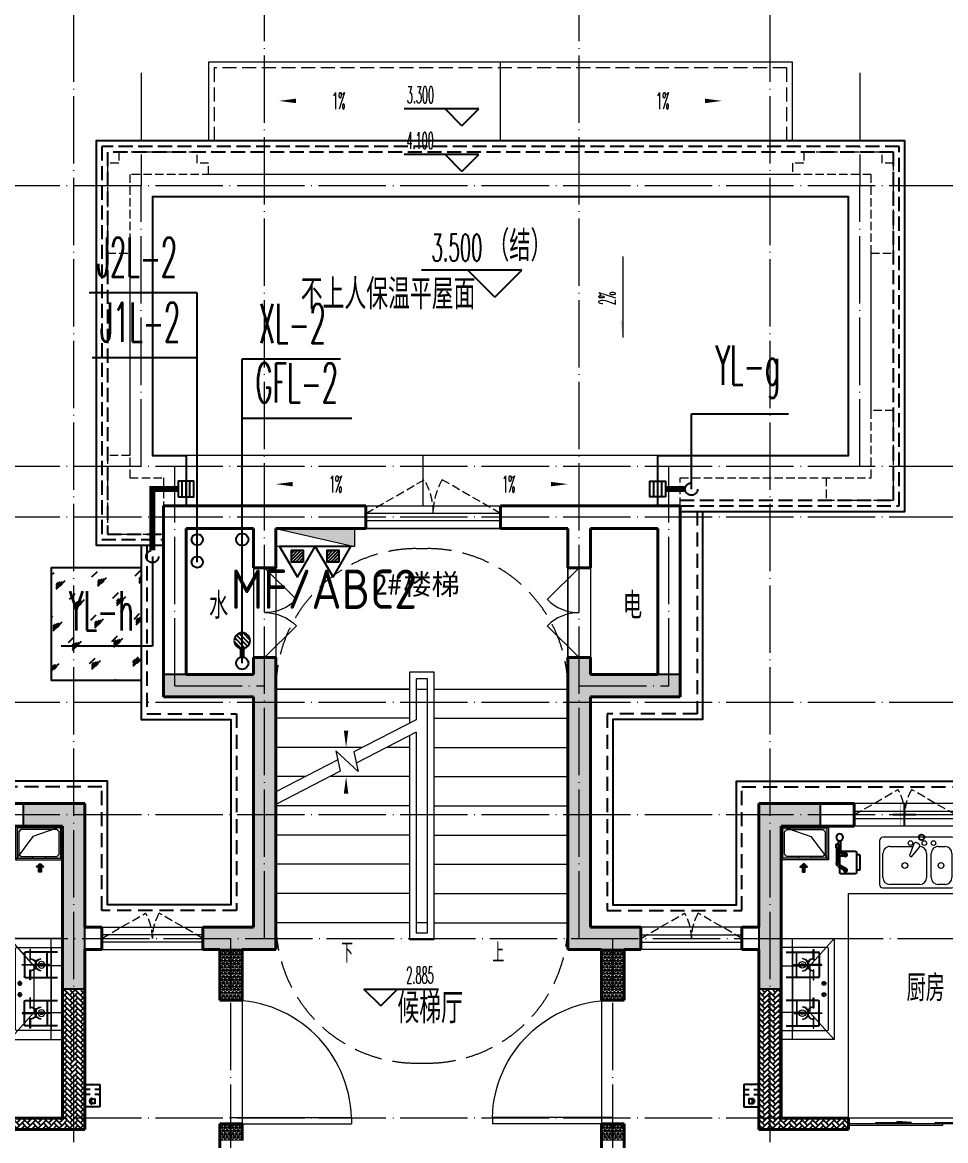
# Model space of a CAD drawing. Extents: x 27938 to 1042331, y -235042 to 1535213.
# Drawn here: x 715459 to 723680, y 602449 to 612403 of the extents above; entities that cross this region are included whole.
import ezdxf
from ezdxf.enums import TextEntityAlignment as Align

# ---------------------------------------------------------------- set-up
doc = ezdxf.new("R2010")
doc.units = 0
doc.header["$LTSCALE"] = 1000
doc.header["$MEASUREMENT"] = 0
for name, pattern in [('#P_--_20B1_001_t3$0$DASH', [0.35, 0.25, -0.1]), ('__DASH', [0.35, 0.25, -0.1]), ('DASH', [0.35, 0.25, -0.1]), ('DOTE', [2.42, 2, -0.2, 0.02, -0.2]), ('HIDDEN', [0.375, 0.25, -0.125])]:
    doc.linetypes.add(name, pattern=pattern)
for name, color, linetype in [('AH-FURNITURE', 1, 'Continuous'), ('COLUMN', 9, 'Continuous'), ('DIM_ELEV', 3, 'Continuous'), ('DIM_SYMB', 3, 'Continuous'), ('DIM_不分区消火栓', 3, 'Continuous'), ('DIM_管井排水', 3, 'Continuous'), ('DIM_给水', 3, 'Continuous'), ('DIM_雨水', 3, 'Continuous'), ('EQUIP-安防', 3, 'Continuous'), ('EQUIP_地漏', 7, 'Continuous'), ('EQUIP_污水', 7, 'Continuous'), ('EQUIP_灭火器', 7, 'Continuous'), ('PIPE-管井排水', 210, 'GF'), ('PIPE-雨水', 4, 'Y'), ('PUB_TEXT', 4, 'Continuous'), ('ROOF', 183, 'Continuous'), ('TEXT_灭火器', 7, 'Continuous'), ('VPIPE-不分区消火栓', 1, 'X'), ('VPIPE-管井排水', 210, 'GF'), ('VPIPE-给水', 3, 'TG_J'), ('VPIPE-给水中', 72, 'J2'), ('VPIPE-雨水', 4, 'DASH'), ('保温', 6, 'Continuous'), ('建筑-排气道', 9, 'Continuous'), ('机电标识类', 1, 'Continuous'), ('看线', 251, 'Continuous')]:
    doc.layers.add(name, color=color, linetype=linetype)
for name, color, linetype, lineweight in [('DOTE', 19, 'DOTE', 9), ('EQUIP_消火栓', 242, 'Continuous', 18), ('LVTRY', 1, 'Continuous', 13), ('PUB_HATCH', 8, 'Continuous', 9), ('STAIR', 2, 'Continuous', 18), ('WALL', 9, 'Continuous', 40), ('WINDOW', 8, 'Continuous', 15), ('平面-排水沟', 86, 'Continuous', 15), ('平面-看线', 45, 'Continuous', 15), ('平面-空调室内机', 176, 'Continuous', 9), ('平面-空调预留孔', 173, 'Continuous', 15), ('空调', 76, 'Continuous', 13), ('立面-洞口示意', 152, 'Continuous', 13)]:
    doc.layers.add(name, color=color, linetype=linetype, lineweight=lineweight)
doc.styles.add('_TCH_DIM', font='SIMPLEX.shx', dxfattribs={"width": 0.6, "oblique": 10, "bigfont": 'hztxt.shx'})
doc.styles.add('_TEL_DIM', font='SIMPLEX', dxfattribs={"width": 0.8, "height": 3.5, "bigfont": 'HZTXT'})
doc.styles.add('_TWT_SERIAL', font='simplex.shx', dxfattribs={"width": 0.6, "oblique": 10, "height": 3, "bigfont": 'aadri.shx'})
doc.styles.add('DIM_FONT', font='SIMPLEX.shx', dxfattribs={"width": 0.56})
doc.styles.get("Standard").update_dxf_attribs({"font": 'gbenor.shx', "bigfont": 'gbcbig.shx'})
doc.styles.add('TG_LINETYPE', font='SIMPLEX', dxfattribs={"width": 0.8, "height": 3, "bigfont": 'HZTXT'})
doc.styles.add('黑体', font='simhei.ttf')
doc.linetypes.add('GF', pattern='A,3,-0.2,["GF",Standard,S=0.25,R=0,X=-0.1,Y=-0.115],-0.35', length=3.55)
doc.linetypes.add('J2', pattern='A,3,-0.2,["J2",Standard,S=0.25,R=0,X=-0.1,Y=-0.115],-0.35', length=3.55)
doc.linetypes.add('TG_J', pattern='A,2,-0.22,["J",TG_LINETYPE,S=0.1,R=0,X=-0.18,Y=-0.15],0', length=2.22)
doc.linetypes.add('X', pattern='A,3,-0.2,["X",Standard,S=0.25,R=0,X=-0.1,Y=-0.115],-0.25', length=3.45)
doc.linetypes.add('Y', pattern='A,3,-0.2,["Y",Standard,S=0.25,R=0,X=-0.1,Y=-0.115],-0.2', length=3.4)
pattern_1 = [(45, (0, 0), (0, 47.4157523), [100.584, -33.528]), (135, (23.708, 23.708), (3e-15, 47.4157523), [100.584, -33.528])]
pattern_2 = [(90, (0, 0), (-16.49778, 1e-15), [9.525, -19.05]), (210, (0, 0), (8.24889, -14.2874966), [9.525, -19.05]), (150, (6e-16, 9.525), (-8.24889, -14.2874966), [9.525, -19.05])]

# ---------------------------------------------------------------- blocks, each defined once
blk = doc.blocks.new('HFHFHFHFTF')
at = {"layer": 'PUB_HATCH'}
for points in [[(571616.6, 372523.7), (571616.6, 375123.7), (571416.6, 375123.7), (571416.6, 374973.7), (570617, 374973.7), (570617, 374773.7), (571416.6, 374773.7), (571416.6, 372723.7), (570966.6, 372723.7), (570966.6, 372523.7)], [(574216.6, 372523.7), (574866.6, 372523.7), (574866.6, 372723.7), (574416.6, 372723.7), (574416.6, 374773.7), (575216.1, 374773.7), (575216.1, 374973.7), (574416.6, 374973.7), (574416.6, 375123.7), (574216.6, 375123.7)], [(569366.6, 373623.7), (569716.6, 373623.7), (569716.6, 372173.7), (569916.6, 372173.7), (569916.6, 373823.7), (569366.6, 373823.7)], [(576466.6, 373623.7), (576466.6, 373823.7), (575916.6, 373823.7), (575916.6, 372173.7), (576116.6, 372173.7), (576116.6, 373623.7)]]:
    blk.add_hatch(color=256, dxfattribs=at).paths.add_polyline_path(points)
at = {"layer": 'COLUMN', "color": 8}
for p, q in [((571616.6, 375123.7), (571416.6, 375123.7)), ((571416.6, 375123.7), (571416.6, 374973.7)), ((571616.6, 372523.7), (571616.6, 375123.7)), ((574416.6, 375123.7), (574216.6, 375123.7)), ((574216.6, 375123.7), (574216.6, 372523.7)), ((574416.6, 374973.7), (574416.6, 375123.7)), ((571416.6, 374973.7), (570617, 374973.7)), ((570617, 374973.7), (570617, 374773.7)), ((575216.1, 374973.7), (574416.6, 374973.7)), ((575216.1, 374773.7), (575216.1, 374973.7)), ((570617, 374773.7), (571416.6, 374773.7)), ((571416.6, 374773.7), (571416.6, 372723.7)), ((574416.6, 372723.7), (574416.6, 374773.7)), ((574416.6, 374773.7), (575216.1, 374773.7)), ((569916.6, 373823.7), (569366.6, 373823.7)), ((569366.6, 373823.7), (569366.6, 373623.7)), ((569916.6, 372173.7), (569916.6, 373823.7)), ((576466.6, 373823.7), (575916.6, 373823.7)), ((575916.6, 373823.7), (575916.6, 372173.7)), ((576466.6, 373623.7), (576466.6, 373823.7)), ((569366.6, 373623.7), (569716.6, 373623.7)), ((569716.6, 373623.7), (569716.6, 372173.7)), ((576116.6, 372173.7), (576116.6, 373623.7)), ((576116.6, 373623.7), (576466.6, 373623.7)), ((571416.6, 372723.7), (570966.6, 372723.7)), ((570966.6, 372723.7), (570966.6, 372523.7)), ((574866.6, 372723.7), (574416.6, 372723.7)), ((574866.6, 372523.7), (574866.6, 372723.7)), ((570966.6, 372523.7), (571616.6, 372523.7)), ((574216.6, 372523.7), (574866.6, 372523.7)), ((569716.6, 372173.7), (569916.6, 372173.7)), ((575916.6, 372173.7), (576116.6, 372173.7))]:
    blk.add_line(p, q, dxfattribs=at)
blk = doc.blocks.new('dongkong')
at = {"color": 0}
blk.add_wipeout([(-603756, 210771), (-603756, 210570.8), (-603836, 210570.8), (-603836, 210771)], dxfattribs=at)
at = {"layer": '机电标识类', "color": 0, "linetype": 'DASH', "ltscale": 400}
for p, q in [((-603796, 210771), (-603796, 210570.8)), ((-603896, 210670.7), (-603696, 210670.7))]:
    blk.add_line(p, q, dxfattribs=at)
at = {"layer": '空调', "color": 0, "linetype": 'DASH', "const_width": 2}
blk.add_lwpolyline([(-603756, 210771), (-603756, 210570.8), (-603836, 210570.8), (-603836, 210771)], close=True, dxfattribs=at)
blk = doc.blocks.new('VDVDVDCZSCCS')
at = {"layer": '保温', "linetype": 'Continuous', "ltscale": 10}
h = blk.add_hatch(dxfattribs=at)
h.set_pattern_fill('HEX', color=251, scale=10, angle=90, style=0)
h.set_pattern_definition(pattern_2)
h.paths.add_polyline_path([(546716.7, 372073.7), (546916.7, 372073.7), (546916.6, 372523.7), (546716.6, 372523.7)])
h = blk.add_hatch(dxfattribs=at)
h.set_pattern_fill('HEX', color=251, scale=10, angle=90, style=0)
h.set_pattern_definition(pattern_2)
h.paths.add_polyline_path([(550316.4, 372073.8), (550116.4, 372073.8), (550116.5, 372523.8), (550316.5, 372523.8)])
at = {"layer": '保温', "linetype": 'ByBlock', "ltscale": 10}
h = blk.add_hatch(dxfattribs=at)
h.set_pattern_fill('AR-HBONE', color=251, scale=55)
h.set_pattern_definition(pattern_1)
h.paths.add_polyline_path([(545316.6, 372173.7), (545316.7, 370923.7), (545516.7, 370923.7), (545516.6, 372173.7)])
h = blk.add_hatch(dxfattribs=at)
h.set_pattern_fill('AR-HBONE', color=251, scale=55)
h.set_pattern_definition(pattern_1)
h.paths.add_polyline_path([(551716.6, 372173.7), (551716.5, 370923.7), (551516.5, 370923.7), (551516.6, 372173.7)])
h = blk.add_hatch(dxfattribs=at)
h.set_pattern_fill('AR-HBONE', color=251, scale=55)
h.set_pattern_definition(pattern_1)
h.paths.add_polyline_path([(545316.7, 370923.7), (545316.7, 371023.7), (544716.7, 371023.7), (544716.7, 370923.7)])
h = blk.add_hatch(dxfattribs=at)
h.set_pattern_fill('AR-HBONE', color=251, scale=55)
h.set_pattern_definition(pattern_1)
h.paths.add_polyline_path([(551716.5, 370923.7), (551716.5, 371023.7), (552316.5, 371023.7), (552316.5, 370923.7)])
at = {"layer": '保温', "linetype": 'Continuous', "ltscale": 10}
h = blk.add_hatch(dxfattribs=at)
h.set_pattern_fill('HEX', color=251, scale=10, angle=90, style=0)
h.set_pattern_definition(pattern_2)
h.paths.add_polyline_path([(546716.7, 370823.7), (546916.7, 370823.7), (546916.6, 370973.7), (546716.6, 370973.7)])
h = blk.add_hatch(dxfattribs=at)
h.set_pattern_fill('HEX', color=251, scale=10, angle=90, style=0)
h.set_pattern_definition(pattern_2)
h.paths.add_polyline_path([(550316.4, 370823.8), (550116.4, 370823.8), (550116.5, 370973.8), (550316.5, 370973.8)])
blk = doc.blocks.new('A$C60D053AF')
at = {"layer": 'AH-FURNITURE', "color": 0}
for p, q in [((232.5, -90), (128.3, -90)), ((192.5, -71), (327.6, -71)), ((192.5, -91), (327.6, -91)), ((341.7, -96.9), (370, -143.2)), ((355.9, -82.7), (384.2, -129)), ((232.5, -110), (128.3, -110)), ((245, -129.5), (245, -122.5)), ((265, -129.5), (265, -122.5)), ((255, -281), (255, -251)), ((255, -281), (393, -281)), ((393, -281), (393, -251))]:
    blk.add_line(p, q, dxfattribs=at)
for points in [[(170, -68, 1), (170, -94), (192.5, -94), (192.5, -68)], [(268, -122.5), (268, -107, 0.414214), (248, -87), (232.5, -87), (232.5, -113), (242, -113), (242, -122.5)], [(234, -251), (414, -251, 0.414214), (424, -241), (424, -111, 0.414214), (414, -101), (234, -101, 0.414214), (224, -111), (224, -241, 0.414214)], [(242, -152, 1), (268, -152), (268, -129.5), (242, -129.5)], [(383.8, -161.2, 1), (402.2, -142.8), (386.3, -126.9), (367.9, -145.3)]]:
    blk.add_lwpolyline(points, format="xyb", close=True, dxfattribs=at)
for centre, radius in [((100, -100), 30), ((255, -152), 15), ((255, -152), 10), ((393, -152), 15), ((393, -152), 10)]:
    blk.add_circle(centre, radius, dxfattribs=at)
for radius in [40, 20]:
    blk.add_arc((327.6, -111), radius, 45, 90, dxfattribs=at)
blk = doc.blocks.new('*U40')
h = blk.add_hatch(color=0)
h.set_gradient(color1=(0, 0, 255), rotation=180, tint=1)
h.paths.add_polyline_path([(0, 0), (-6.35, -6.35), (-6.35, -2.159), (-15, -2.159), (-15, 2.159), (-6.35, 2.159), (-6.35, 6.35)])
at = {"color": 0, "linetype": 'Continuous'}
blk.add_lwpolyline([(0, 0), (-6.35, -6.35), (-6.35, -2.159), (-15, -2.159), (-15, 2.159), (-6.35, 2.159), (-6.35, 6.35)], close=True, dxfattribs=at)
blk = doc.blocks.new('sgrsefv')
at = {"layer": 'PUB_HATCH'}
blk.add_hatch(color=0, dxfattribs=at).paths.add_polyline_path([(1112933.3, 840916.3), (1112933.3, 840646.3), (1113073.3, 840646.3), (1113073.3, 840661.3), (1112968.3, 840661.3), (1112948.3, 840681.3), (1112948.3, 840881.3), (1112968.3, 840901.3), (1113288.3, 840901.3), (1113308.3, 840881.3), (1113308.3, 840681.3), (1113288.3, 840661.3), (1113183.3, 840661.3), (1113183.3, 840646.3), (1113323.3, 840646.3), (1113323.3, 840916.3)])
at = {"layer": 'LVTRY', "color": 0}
for p, q in [((1113073.3, 840661.3), (1113073.3, 840646.3)), ((1113183.3, 840661.3), (1113183.3, 840646.3))]:
    blk.add_line(p, q, dxfattribs=at)
for points in [[(1112918.3, 840931.3), (1113338.3, 840931.3), (1113338.3, 840631.3), (1112918.3, 840631.3)], [(1112933.3, 840916.3), (1113323.3, 840916.3), (1113323.3, 840646.3), (1112933.3, 840646.3)], [(1113288.3, 840661.3), (1112968.3, 840661.3), (1112948.3, 840681.3), (1112948.3, 840881.3), (1112968.3, 840901.3), (1113288.3, 840901.3), (1113308.3, 840881.3), (1113308.3, 840681.3), (1113288.3, 840661.3)]]:
    blk.add_lwpolyline(points, close=True, dxfattribs=at)
at = {"layer": '立面-洞口示意', "color": 0}
blk.add_lwpolyline([(1112918.3, 840931.3), (1113181.8, 840837.4), (1113338.3, 840631.3)], dxfattribs=at)
at = {"layer": '建筑-排气道', "color": 8, "xscale": -5, "yscale": 5, "zscale": 5, "rotation": 270}
blk.add_blockref('*U40', (1113118.4, 840599), dxfattribs=at)
blk = doc.blocks.new('rtyg7uyhg')
at = {"layer": 'LVTRY', "color": 0}
for p, q in [((193590.3, 45458.1), (193590.3, 45069.5)), ((194234.6, 45488.8), (193621, 45488.8)), ((193682.3, 45407), (193887.8, 45407)), ((193896.4, 45429.9), (193857.6, 45326.3)), ((193875.3, 45316), (193945.6, 45401.5)), ((193925.8, 45440.4), (193940.1, 45432.2)), ((194111.9, 45407), (194173.3, 45407)), ((194265.3, 45069.5), (194265.3, 45458.1)), ((193621, 45130.8), (193621, 45345.6)), ((193857.6, 45326.3), (193875.3, 45316)), ((194009.6, 45345.6), (194009.6, 45130.8)), ((194050.5, 45130.8), (194050.5, 45345.6)), ((194234.6, 45345.6), (194234.6, 45130.8)), ((193621, 45038.8), (194234.6, 45038.8)), ((193948.3, 45069.5), (193682.3, 45069.5)), ((194173.3, 45069.5), (194111.9, 45069.5))]:
    blk.add_line(p, q, dxfattribs=at)
for centre, radius in [((193866.4, 45437.7), 20.5), ((193989.2, 45437.7), 20.5), ((194071, 45437.7), 20.5), ((193815.3, 45238.2), 25.6), ((194137.5, 45238.2), 25.6)]:
    blk.add_circle(centre, radius, dxfattribs=at)
for centre, radius, start, end in [((193621, 45458.1), 30.7, 89.99999, 179.99999), ((193682.3, 45345.6), 61.4, 89.99999, 179.99999), ((193915.6, 45422.7), 20.5, 59.99999, 159.46231), ((193929.8, 45414.5), 20.5, 320.53767, 59.99999), ((193948.3, 45345.6), 61.4, 359.99999, 89.99999), ((194111.9, 45345.6), 61.4, 89.99999, 179.99999), ((194173.3, 45345.6), 61.4, 359.99999, 89.99999), ((194234.6, 45458.1), 30.7, 359.99999, 89.99999), ((193682.3, 45130.8), 61.4, 179.99999, 269.99999), ((193948.3, 45130.8), 61.4, 269.99999, 359.99999), ((194111.9, 45130.8), 61.4, 179.99999, 269.99999), ((194173.3, 45130.8), 61.4, 269.99999, 359.99999), ((193621, 45069.5), 30.7, 179.99999, 269.99999), ((194234.6, 45069.5), 30.7, 269.99999, 359.99999)]:
    blk.add_arc(centre, radius, start, end, dxfattribs=at)
at = {"layer": 'LVTRY', "color": 0, "style": 'DIM_FONT', "width": 0.8, "flags": 9}
for tag in ['YSIZE', 'XSIZE']:
    blk.add_attdef(tag, (193927.8, 45487.8), '', height=0.5, rotation=89.99999, dxfattribs=at)
blk = doc.blocks.new('A-Kitchen-7')
at = {"layer": 'LVTRY', "color": 0}
for p, q in [((-519, 780), (-7, 834)), ((-515, 756), (-519, 780)), ((-4, 811), (-515, 756)), ((515, 756), (-515, 756)), ((-515, 756), (-515, 40)), ((-486, 761), (-485, 756)), ((-29, 767), (-112, 756)), ((-29, 767), (-35, 806)), ((-7, 834), (-4, 811)), ((515, 780), (0, 780)), ((0, 756), (0, 780)), ((515, 756), (515, 780)), ((515, 40), (515, 756)), ((-515, 40), (515, 40))]:
    blk.add_line(p, q, dxfattribs=at)
blk.add_lwpolyline([(-469, 40), (-469, 0), (469, 0), (469, 40)], close=True, dxfattribs=at)
blk = doc.blocks.new('FRSDFDGDGDRGDR')
at = {"layer": '平面-空调预留孔', "color": 0}
for p, q in [((699612.3, 775044), (699612.3, 775441.2)), ((699618.9, 775447.8), (699746.3, 775447.8)), ((699746.3, 775447.8), (699746.3, 775355.4)), ((699719.9, 775342.2), (699719.9, 775143)), ((699726.5, 775348.8), (699739.7, 775348.8)), ((699726.5, 775136.4), (699739.7, 775136.4)), ((699746.3, 775129.8), (699746.3, 775037.4)), ((699746.3, 775037.4), (699618.9, 775037.4))]:
    blk.add_line(p, q, dxfattribs=at)
blk.add_lwpolyline([(699766.1, 775166.7), (699792.5, 775153.5), (699792.5, 775057.2), (699766.1, 775044), (699766.1, 775017.6), (699618.9, 775017.6, -0.414214), (699592.5, 775044), (699592.5, 775441.2, -0.414214), (699618.9, 775467.6), (699766.1, 775467.6), (699766.1, 775441.2), (699792.5, 775428), (699792.5, 775331.6), (699766.1, 775318.4)], format="xyb", close=True, dxfattribs=at)
for centre, radius in [((699739.7, 775243.2), 15.8), ((699739.7, 775331.6), 10.6), ((699739.7, 775153.5), 10.6)]:
    blk.add_circle(centre, radius, dxfattribs=at)
for centre, start, end in [((699618.9, 775441.2), 90, 180), ((699739.7, 775355.4), 270, 360), ((699726.5, 775342.2), 90, 180), ((699726.5, 775143), 180, 270), ((699739.7, 775129.8), 0, 90), ((699618.9, 775044), 180, 270)]:
    blk.add_arc(centre, 6.6, start, end, dxfattribs=at)
blk = doc.blocks.new('vcxvcdfvdxv')
at = {"layer": 'LVTRY', "color": 0}
for p, q in [((582293.7, 370358.3), (582763.9, 370358.3)), ((582393.7, 369458.3), (582393.7, 370358.3)), ((582547.9, 370115.4), (582763.9, 370358.3)), ((582763.9, 370358.3), (582763.9, 369458.3)), ((582703.7, 370278.3), (582303.7, 370278.3)), ((582338.7, 370238.3), (582623.7, 370238.3)), ((582338.7, 370233.3), (582623.7, 370233.3)), ((582393.7, 370268.3), (582393.7, 369548.3)), ((582428.7, 370018.3), (582428.7, 370228.3)), ((582433.7, 370018.3), (582433.7, 370228.3)), ((582578.9, 370168.3), (582578.9, 370258.3)), ((582578.9, 370258.3), (582583.4, 370258.3)), ((582583.4, 370258.3), (582583.4, 370168.3)), ((582628.7, 370228.3), (582628.7, 370018.3)), ((582633.7, 370228.3), (582633.7, 370018.3)), ((582713.7, 369548.3), (582713.7, 370268.3)), ((582293.7, 370115.4), (582547.9, 370115.4)), ((582393.7, 369700.3), (582393.7, 370115.4)), ((582408.7, 370125.6), (582536.2, 370125.6)), ((582408.7, 370121.1), (582408.7, 370125.6)), ((582536.2, 370121.1), (582408.7, 370121.1)), ((582653.7, 370125.6), (582526.2, 370125.6)), ((582526.2, 370125.6), (582526.2, 370121.1)), ((582526.2, 370121.1), (582653.7, 370121.1)), ((582536.2, 370125.6), (582536.2, 370121.1)), ((582547.9, 370115.4), (582547.9, 369700.3)), ((582583.4, 370168.3), (582578.9, 370168.3)), ((582653.7, 370121.1), (582653.7, 370125.6)), ((582623.7, 370013.3), (582338.7, 370013.3)), ((582623.7, 370008.3), (582338.7, 370008.3)), ((582583.4, 370078.3), (582578.9, 370078.3)), ((582578.9, 370078.3), (582578.9, 369988.3)), ((582583.4, 369988.3), (582583.4, 370078.3)), ((582578.9, 369988.3), (582583.4, 369988.3)), ((582693.1, 369958.3), (582654.3, 369958.3)), ((582673.7, 369938.9), (582673.7, 369977.7)), ((582578.9, 369738.3), (582578.9, 369828.3)), ((582578.9, 369828.3), (582583.4, 369828.3)), ((582583.4, 369828.3), (582583.4, 369738.3)), ((582693.1, 369858.3), (582654.3, 369858.3)), ((582673.7, 369838.9), (582673.7, 369877.7)), ((582623.7, 369808.3), (582338.7, 369808.3)), ((582623.7, 369803.3), (582338.7, 369803.3)), ((582428.7, 369798.3), (582428.7, 369588.3)), ((582433.7, 369798.3), (582433.7, 369588.3)), ((582583.4, 369738.3), (582578.9, 369738.3)), ((582628.7, 369588.3), (582628.7, 369798.3)), ((582633.7, 369588.3), (582633.7, 369798.3)), ((582547.9, 369700.3), (582293.7, 369700.3)), ((582536.2, 369695.6), (582408.7, 369695.6)), ((582408.7, 369695.6), (582408.7, 369691.1)), ((582408.7, 369691.1), (582536.2, 369691.1)), ((582526.2, 369691.1), (582526.2, 369695.6)), ((582526.2, 369695.6), (582653.7, 369695.6)), ((582653.7, 369691.1), (582526.2, 369691.1)), ((582536.2, 369691.1), (582536.2, 369695.6)), ((582763.9, 369458.3), (582547.9, 369700.3)), ((582583.4, 369648.3), (582578.9, 369648.3)), ((582578.9, 369648.3), (582578.9, 369558.3)), ((582583.4, 369558.3), (582583.4, 369648.3)), ((582653.7, 369695.6), (582653.7, 369691.1)), ((582303.7, 369538.3), (582703.7, 369538.3)), ((582338.7, 369583.3), (582623.7, 369583.3)), ((582338.7, 369578.3), (582623.7, 369578.3)), ((582578.9, 369558.3), (582583.4, 369558.3)), ((582763.9, 369458.3), (582293.7, 369458.3))]:
    blk.add_line(p, q, dxfattribs=at)
blk.add_lwpolyline([(582893.7, 368758.3), (582893.7, 370758.3), (583993.7, 370758.3), (583993.7, 369632.3)], dxfattribs=at)
for centre, radius in [((582481.2, 370123.3), 29.7), ((582481.2, 370123.3), 11.7), ((582673.7, 369958.3), 17), ((582673.7, 369858.3), 17), ((582481.2, 369693.3), 29.7), ((582481.2, 369693.3), 11.7)]:
    blk.add_circle(centre, radius, dxfattribs=at)
for centre, radius, start, end in [((582403.7, 370268.3), 10, 90, 180), ((582438.7, 370228.3), 10, 90, 180), ((582438.7, 370228.3), 5, 90, 180), ((582623.7, 370228.3), 10, 0, 90), ((582623.7, 370228.3), 5, 0, 90), ((582703.7, 370268.3), 10, 0, 90), ((582481.2, 370123.3), 56.7, 2.27424, 87.72576), ((582481.2, 370123.3), 52.2, 2.47041, 87.52959), ((582481.2, 370123.3), 56.7, 272.27424, 357.72576), ((582481.2, 370123.3), 52.2, 272.47041, 357.52959), ((582581.2, 370123.3), 56.7, 92.27424, 177.72576), ((582581.2, 370123.3), 56.7, 182.27424, 267.72576), ((582581.2, 370123.3), 52.2, 92.47041, 177.52959), ((582581.2, 370123.3), 52.2, 182.47041, 267.52959), ((582438.7, 370018.3), 10, 180, 270), ((582438.7, 370018.3), 5, 180, 270), ((582623.7, 370018.3), 5, 270, 0), ((582623.7, 370018.3), 10, 270, 0), ((582438.7, 369798.3), 10, 90, 180), ((582438.7, 369798.3), 5, 90, 180), ((582481.2, 369693.3), 56.7, 2.27424, 87.72576), ((582481.2, 369693.3), 52.2, 2.47041, 87.52959), ((582581.2, 369693.3), 56.7, 92.27424, 177.72576), ((582581.2, 369693.3), 52.2, 92.47041, 177.52959), ((582623.7, 369798.3), 10, 0, 90), ((582623.7, 369798.3), 5, 0, 90), ((582481.2, 369693.3), 56.7, 272.27424, 357.72576), ((582481.2, 369693.3), 52.2, 272.47041, 357.52959), ((582581.2, 369693.3), 56.7, 182.27424, 267.72576), ((582581.2, 369693.3), 52.2, 182.47041, 267.52959), ((582403.7, 369548.3), 10, 180, 270), ((582438.7, 369588.3), 10, 180, 270), ((582438.7, 369588.3), 5, 180, 270), ((582623.7, 369588.3), 5, 270, 0), ((582623.7, 369588.3), 10, 270, 0), ((582703.7, 369548.3), 10, 270, 0)]:
    blk.add_arc(centre, radius, start, end, dxfattribs=at)
at = {"color": 8}
for name, p in [('sgrsefv', (-530624.6, -469573)), ('rtyg7uyhg', (389578.4, 325769.5))]:
    blk.add_blockref(name, p, dxfattribs=at)
at = {"color": 8, "rotation": 90}
blk.add_blockref('FRSDFDGDGDRGDR', (1359511.2, -328434.2), dxfattribs=at)
at = {"color": 8, "xscale": -1, "rotation": 90}
blk.add_blockref('A$C60D053AF', (582713.7, 371358.3), dxfattribs=at)
at = {"layer": 'LVTRY', "color": 8, "extrusion": (0, 0, -1), "xscale": -0.7999999999883585, "yscale": 0.7999999999883585, "zscale": -0.7999999999883585, "rotation": 270}
blk.add_blockref('A-Kitchen-7', (-584593.7, 369220.3), dxfattribs=at)
blk = doc.blocks.new('HFTHFFGHFH')
at = {"layer": 'DOTE', "linetype": 'DOTE', "ltscale": 0.3}
for p, q in [((569816.6, 594448.8), (569816.6, 612948.8)), ((571516.6, 604248.8), (571516.6, 612948.8)), ((574316.6, 604248.8), (574316.6, 612948.8)), ((576016.6, 594448.8), (576016.6, 612948.8)), ((587116.6, 610948.8), (534316.6, 610948.8)), ((570416.6, 608448.8), (570416.6, 610948.8)), ((576816.6, 608448.8), (576816.6, 610948.8)), ((587116.6, 608448.8), (534316.6, 608448.8)), ((570716.6, 606498.8), (570716.6, 608448.8)), ((575116.6, 606498.8), (575116.6, 608448.8)), ((587116.6, 607998.8), (534316.6, 607998.8)), ((570716.6, 606498.8), (571516.6, 606498.8)), ((574316.6, 606498.8), (575116.6, 606498.8)), ((587116.6, 606348.8), (534316.6, 606348.8)), ((587116.6, 605348.8), (534316.6, 605348.8)), ((534316.6, 604248.8), (587116.6, 604248.8)), ((571216.6, 602348.8), (571216.6, 604248.8)), ((574616.6, 602348.8), (574616.6, 604248.8)), ((587116.6, 602648.8), (534316.6, 602648.8))]:
    blk.add_line(p, q, dxfattribs=at)
blk = doc.blocks.new('$equip$00002628')
at = {"color": 0, "linetype": 'Continuous'}
for p, q in [((-0.625, 0.415), (0.625, 0.415)), ((-0.625, -0.415), (-0.625, 0.415)), ((-0.472, 0.01), (-0.409, 0.01)), ((-0.446, -0.138), (-0.395, 0.058)), ((-0.395, 0.058), (-0.395, 0.058)), ((-0.395, 0.058), (-0.206, 0.058)), ((-0.206, 0.058), (-0.155, -0.138)), ((-0.191, 0.01), (-0.129, 0.01)), ((0.071, 0.129), (0.071, 0.415)), ((0.35, 0.129), (0.35, 0.415)), ((0.625, 0.415), (0.625, -0.415)), ((0.625, -0.415), (-0.625, -0.415)), ((-0.155, -0.138), (-0.446, -0.138)), ((0.071, -0.415), (0.071, -0.129)), ((0.35, -0.415), (0.35, -0.129))]:
    blk.add_line(p, q, dxfattribs=at)
at = {"color": 0, "const_width": 0.05}
blk.add_lwpolyline([(-0.625, 0.415), (0.625, 0.415), (0.625, -0.415), (-0.625, -0.415), (-0.625, 0.415), (0.625, 0.415)], dxfattribs=at)
at = {"color": 0, "linetype": 'Continuous'}
blk.add_arc((-0.3, -0.011), 0.173, 6.98974, 173.01026, dxfattribs=at)
at = {"color": 0}
for p in [(-0.625, 0), (0, 0.415), (0, -0.415), (0.625, 0)]:
    blk.add_point(p, dxfattribs=at)
at = {"color": 0, "style": '_TEL_DIM', "flags": 1}
blk.add_attdef('A', text='', height=0.000025, dxfattribs=at).set_placement((0, 0), align=Align.MIDDLE_CENTER)
blk = doc.blocks.new('HGFHGGGDFGRD')
at = {"layer": 'EQUIP-安防', "color": 8, "yscale": 160, "zscale": 160}
for p, xscale, rotation in [((716083, 371223.7), 160, 90), ((721950.2, 371223.7), -160, 270)]:
    blk.add_blockref('$equip$00002628', p, dxfattribs=dict(at, xscale=xscale, rotation=rotation))
blk = doc.blocks.new('$TwtSys$00000137')
at = {"color": 7}
for p, q in [((-46.875, -93.75), (-46.875, 93.75)), ((0, -93.75), (0, 93.75)), ((46.875, -93.75), (46.875, 93.75))]:
    blk.add_line(p, q, dxfattribs=at)
blk.add_lwpolyline([(-93.75, -93.75), (93.75, -93.75), (93.75, 93.75), (-93.75, 93.75)], close=True, dxfattribs=at)
blk = doc.blocks.new('$DorLib2D$00000001')
for p, q in [((0.45, 0.975), (0.5, 0.975)), ((0.45, 0), (0.45, 0.975)), ((0.5, 0), (0.5, 0.975)), ((0.5, 0), (0.45, 0))]:
    blk.add_line(p, q)
at = {"lineweight": 13}
blk.add_arc((0.475, 0), 0.975, 91.46928, 180, dxfattribs=at)
blk = doc.blocks.new('$WINLIB2D$00000001')
at = {"color": 0}
for points in [[(-0.5, 0.5), (-0.5, -0.5)], [(-0.5, 0.5), (0.5, 0.5)], [(0.5, -0.5), (0.5, 0.5)], [(0.5, 0.1667), (-0.5, 0.1667)], [(0.5, -0.1667), (-0.5, -0.1667)], [(-0.5, -0.5), (0.5, -0.5)]]:
    blk.add_lwpolyline(points, dxfattribs=at)
blk = doc.blocks.new('$DorLib2D$00000116')
at = {"color": 0}
for p, q in [((-0.5, 0), (-0.146, 0.354)), ((0.5, 0), (0.146, 0.354))]:
    blk.add_line(p, q, dxfattribs=at)
for centre, start, end in [((-0.5, 0), 0, 45), ((0.5, 0), 135, 180)]:
    blk.add_arc(centre, 0.5, start, end, dxfattribs=at)
blk = doc.blocks.new('$DorLib2D$00000131')
at = {"color": 0, "linetype": 'Continuous'}
for p, q in [((0.15, 0.125), (0.2319, 0.1973)), ((0.2319, 0.1973), (0.2319, 0.125)), ((-0.5, 0.125), (-0.5, 0)), ((0.0192, 0.125), (-0.5, 0.125)), ((0.0192, 0), (0.0192, 0.125)), ((0.35, 0.125), (0.15, 0.125)), ((-0.5, 0), (0.0192, 0)), ((-0.024, 0), (0.5, 0)), ((-0.024, -0.125), (-0.024, 0)), ((0.5, 0), (0.5, -0.125)), ((-0.35, -0.125), (-0.15, -0.125)), ((-0.2319, -0.1973), (-0.2319, -0.125)), ((-0.15, -0.125), (-0.2319, -0.1973)), ((0.5, -0.125), (-0.024, -0.125))]:
    blk.add_line(p, q, dxfattribs=at)
blk = doc.blocks.new('$TwtSys$00000147')
blk.add_circle((0, 0, 0), 25)
blk = doc.blocks.new('$TwtSys$00000141')
for p, q in [((-141, 12), (-15, 138)), ((-141, 12), (-15, 138)), ((-131, -53), (53, 131)), ((-131, -53), (53, 131)), ((-100, -100), (100, 100)), ((-100, -100), (100, 100)), ((-49, -131), (131, 49)), ((-49, -131), (131, 49)), ((17, -138), (138, -17)), ((17, -138), (138, -17))]:
    blk.add_line(p, q)
blk.add_circle((0, 0), 141)
blk.add_circle((0, 0), 141)
blk = doc.blocks.new('$TwtSys$00000434')
at = {"color": 7}
for p, q in [((-0.5, 0.5), (-0.5, -0.5)), ((-0.5, -0.5), (0.5, 0.5)), ((0.5, 0.5), (-0.5, 0.5)), ((0.5, -0.5), (0.5, 0.5)), ((-0.5, -0.5), (0.5, -0.5))]:
    blk.add_line(p, q, dxfattribs=at)
blk.add_solid([(0.5, -0.5), (0.5, 0.5), (-0.5, -0.5)], dxfattribs=at)
blk = doc.blocks.new('$TwtSys$00000546')
h = blk.add_hatch()
h.set_pattern_fill('ANSI31', color=1, scale=200, style=0)
h.set_pattern_definition([(45, (-38543.802, -6670.83), (-17.67767, 17.67767), [])])
h.paths.add_polyline_path([(-65, 174), (65, 174), (65, 44), (-65, 44)])
at = {"color": 1}
for points in [[(0, 344), (-198, 0), (198, 0)], [(-65, 174), (65, 174), (65, 44), (-65, 44)]]:
    blk.add_lwpolyline(points, close=True, dxfattribs=at)

msp = doc.modelspace()

# ---------------------------------------------------------------- hatches: boundary and pattern name
at = {"layer": 'PIPE-雨水'}
for points in [[(716616.6, 608248.8), (716616.6, 608276.3), (716589.1, 608276.3)], [(716616.6, 608248.8), (716589.1, 608248.8), (716589.1, 608276.3)]]:
    msp.add_hatch(color=256, dxfattribs=at).paths.add_polyline_path(points)
at = {"layer": '保温', "linetype": 'Continuous', "ltscale": 10}
h = msp.add_hatch(dxfattribs=at)
h.set_pattern_fill('玻璃1', color=8, scale=35, style=0)
h.set_pattern_definition([(45, (408800, 14), (-171.45925, 171.45925), [78.4, -201.6]), (45, (408833.6, 28), (-171.45925, 171.45925), [33.6, -246.4]), (45, (408800, 28), (-171.45925, 171.45925), [56, -224]), (45, (408816.8, 14), (188.0904, -188.0904), [70, -210]), (45, (408800, 0.0005), (-171.45925, 171.45925), [112, -168]), (45, (408800, 42), (-171.45925, 171.45925), [28, -252])])
h.paths.add_polyline_path([(715716.6, 607548.8), (716516.6, 607548.8), (716516.6, 606548.8), (715716.6, 606548.8)])
at = {"layer": '平面-排水沟'}
msp.add_hatch(color=8, dxfattribs=at).paths.add_polyline_path([(720805.2, 609597.7), (720805.2, 609747.7), (720785.2, 609747.7)])

# ---------------------------------------------------------------- linework, layer by layer
at = {"layer": 'DIM_ELEV', "color": 8}
for p, q in [((719522.4, 611633.4), (718857.5, 611633.4)), ((719372.4, 611483.4), (719222.4, 611633.4)), ((719372.4, 611483.4), (719522.4, 611633.4)), ((719522.4, 611226.3), (718857.5, 611226.3)), ((719372.4, 611076.3), (719222.4, 611226.3)), ((719372.4, 611076.3), (719522.4, 611226.3)), ((719906.6, 610198.4), (719014.3, 610198.4)), ((719666.6, 609958.4), (719426.6, 610198.4)), ((719666.6, 609958.4), (719906.6, 610198.4)), ((718650.7, 603647.6), (718500.7, 603797.6)), ((718500.7, 603797.6), (719165.6, 603797.6)), ((718650.7, 603647.6), (718800.7, 603797.6))]:
    msp.add_line(p, q, dxfattribs=at)
at = {"layer": 'DIM_SYMB', "color": 8}
for points in [[(719691.6, 604258.8, 0, 0, 0), (719691.6, 607183.8, 0, 0, 0), (718341.6, 607183.8, 0, 0, 0), (718341.6, 605948.8, 0, 40, 0), (718341.6, 606098.8, 0, 0, 0)], [(718341.6, 604258.8, 0, 0, 0), (718341.6, 605688.8, 0, 40, 0), (718341.6, 605538.8, 0, 0, 0)]]:
    msp.add_lwpolyline(points, format="xyseb", dxfattribs=at)
at = {"layer": 'DIM_不分区消火栓'}
for p, q in [((717416.6, 607798.8), (717416.6, 609406.9)), ((717416.6, 609406.9), (718291, 609406.9))]:
    msp.add_line(p, q, dxfattribs=at)
at = {"layer": 'DIM_管井排水'}
for p, q in [((717416.5, 606698.8), (717416.6, 608880.9)), ((717416.6, 608880.9), (718392.6, 608880.9))]:
    msp.add_line(p, q, dxfattribs=at)
at = {"layer": 'DIM_给水'}
for p, q in [((717016.6, 609996.9), (716053.9, 609996.9)), ((717016.6, 607798.8), (717016.6, 609996.9)), ((717016.6, 609418.4), (716082, 609418.4)), ((717016.6, 607598.8), (717016.6, 609418.4))]:
    msp.add_line(p, q, dxfattribs=at)
at = {"layer": 'DIM_雨水'}
for p, q in [((721416.6, 608248.8), (721416.6, 608919.4)), ((721416.6, 608919.4), (722280, 608919.4)), ((716616.6, 607648.8), (716616.6, 606850.3)), ((716616.6, 606850.3), (715803.4, 606850.3))]:
    msp.add_line(p, q, dxfattribs=at)
at = {"layer": 'DOTE', "color": 8, "linetype": 'DOTE', "ltscale": 0.3}
for p, q in [((716516.6, 611954.2), (716516.6, 610948.8)), ((722916.6, 611954.2), (722916.6, 610948.8))]:
    msp.add_line(p, q, dxfattribs=at)
at = {"layer": 'PIPE-管井排水', "const_width": 45}
msp.add_lwpolyline([(717416.5, 606828.3), (717416.5, 606753.8)], dxfattribs=at)
at = {"layer": 'PIPE-雨水', "const_width": 55}
for points in [[(716616.6, 608248.8), (716846.3, 608248.8)], [(716616.6, 608248.8), (716616.6, 607703.8)], [(721361.6, 608248.8), (721186.9, 608248.8)]]:
    msp.add_lwpolyline(points, dxfattribs=at)
at = {"layer": 'ROOF', "color": 8, "ltscale": 0.8}
for points in [[(721316.6, 608048.8), (723316.6, 608048.8), (723316.6, 611348.8), (716116.6, 611348.8), (716116.6, 607748.8), (716716.6, 607748.8)], [(721116.6, 608098.8), (721116.6, 608548.8), (722816.6, 608548.8), (722816.6, 610848.8), (716616.6, 610848.8), (716616.6, 608548.8), (716916.6, 608548.8), (716916.6, 608098.8)]]:
    msp.add_lwpolyline(points, dxfattribs=at)
at = {"layer": 'ROOF', "color": 8, "linetype": '__DASH', "ltscale": 0.5}
for points in [[(721316.6, 608098.8), (723266.6, 608098.8), (723266.6, 611298.8), (716166.6, 611298.8), (716166.6, 607798.8), (716716.6, 607798.8)], [(721316.6, 608148.8), (723216.6, 608148.8), (723216.6, 611248.8), (716216.6, 611248.8), (716216.6, 607848.8), (716716.6, 607848.8)]]:
    msp.add_lwpolyline(points, dxfattribs=at)
at = {"layer": 'STAIR', "color": 8}
for p, q in [((720316.6, 607898.8), (717716.6, 607898.8)), ((717716.6, 607898.8), (717716.6, 606468.8)), ((720316.6, 606468.8), (720316.6, 607898.8)), ((719126.6, 606618.8), (718906.6, 606618.8)), ((718906.6, 606618.8), (718906.6, 606165)), ((719066.6, 606558.8), (718966.6, 606558.8)), ((718966.6, 606558.8), (718966.6, 606195.8)), ((719066.6, 604298.8), (719066.6, 606558.8)), ((719126.6, 604238.8), (719126.6, 606618.8)), ((717716.6, 606468.8), (717716.6, 605554.3)), ((718906.6, 606468.8), (717716.6, 606468.8)), ((717716.6, 606468.8), (718906.6, 606468.8)), ((718966.6, 606468.8), (718966.6, 606195.8)), ((718966.6, 606468.8), (719066.6, 606468.8)), ((719066.6, 604388.8), (719066.6, 606468.8)), ((719126.6, 606468.8), (720316.6, 606468.8)), ((719126.6, 606468.8), (720316.6, 606468.8)), ((720316.6, 604388.8), (720316.6, 606468.8)), ((718906.6, 606208.8), (717716.6, 606208.8)), ((718966.6, 606195.8), (718410.6, 605910.4)), ((719126.6, 606208.8), (720316.6, 606208.8)), ((718966.6, 606083.4), (718432.4, 605809.2)), ((718906.6, 606052.6), (718906.6, 604238.8)), ((718966.6, 606083.4), (718966.6, 604388.8)), ((718966.6, 606083.4), (718966.6, 604298.8)), ((718485.4, 605948.8), (717716.6, 605948.8)), ((718906.6, 605948.8), (718704.4, 605948.8)), ((719126.6, 605948.8), (720316.6, 605948.8)), ((718268.5, 605837.5), (717716.6, 605554.3)), ((718448.2, 605736), (718251, 605918.9)), ((718251, 605918.9), (718290.3, 605736.3)), ((718410.6, 605910.4), (718448.2, 605736)), ((718290.3, 605736.3), (717716.6, 605441.9)), ((717978.8, 605688.8), (717716.6, 605688.8)), ((718906.6, 605688.8), (718197.8, 605688.8)), ((719126.6, 605688.8), (720316.6, 605688.8)), ((717716.6, 605441.9), (717716.6, 604388.8)), ((718906.6, 605428.8), (717716.6, 605428.8)), ((719126.6, 605428.8), (720316.6, 605428.8)), ((718906.6, 605168.8), (717716.6, 605168.8)), ((719126.6, 605168.8), (720316.6, 605168.8)), ((718906.6, 604908.8), (717716.6, 604908.8)), ((719126.6, 604908.8), (720316.6, 604908.8)), ((718906.6, 604648.8), (717716.6, 604648.8)), ((719126.6, 604648.8), (720316.6, 604648.8)), ((718906.6, 604388.8), (717716.6, 604388.8)), ((719066.6, 604388.8), (718966.6, 604388.8)), ((719126.6, 604388.8), (720316.6, 604388.8)), ((718906.6, 604238.8), (719126.6, 604238.8)), ((718966.6, 604298.8), (719066.6, 604298.8))]:
    msp.add_line(p, q, dxfattribs=at)
msp.add_lwpolyline([(722316.3, 611348.8), (722316.6, 612048.8), (717116.5, 612048.8), (717116.3, 611348.8)], dxfattribs=at)
at = {"layer": 'STAIR', "color": 8, "linetype": '#P_--_20B1_001_t3$0$DASH', "ltscale": 0.5}
msp.add_lwpolyline([(722266.3, 611348.8), (722266.6, 611998.8), (717166.5, 611998.8), (717166.3, 611348.8)], dxfattribs=at)
at = {"layer": 'STAIR', "color": 8, "linetype": 'DASH'}
for points in [[(717716.6, 606468.8, -0.414214), (718966.6, 607718.8), (719066.6, 607718.8, -0.414214), (720316.6, 606468.8)], [(717716.6, 604388.8, 0.414214), (718966.6, 603138.8), (719066.6, 603138.8, 0.414214), (720316.6, 604388.8)]]:
    msp.add_lwpolyline(points, format="xyb", dxfattribs=at)
at = {"layer": 'VPIPE-不分区消火栓'}
msp.add_circle((717416.6, 607798.8), 55, dxfattribs=at)
at = {"layer": 'VPIPE-管井排水'}
msp.add_circle((717416.5, 606698.8), 55, dxfattribs=at)
at = {"layer": 'VPIPE-给水'}
msp.add_circle((717016.6, 607598.8), 50, dxfattribs=at)
at = {"layer": 'VPIPE-给水中'}
msp.add_circle((717016.6, 607798.8), 50, dxfattribs=at)
at = {"layer": 'VPIPE-雨水'}
for centre in [(721416.6, 608248.8), (716616.6, 607648.8)]:
    msp.add_circle(centre, 55, dxfattribs=at)
at = {"layer": 'WALL', "color": 8}
for p, q in [((717616.6, 608098.8), (716716.6, 608098.8)), ((716716.6, 608098.8), (716716.6, 606398.8)), ((718516.6, 608098.8), (717616.6, 608098.8)), ((718516.6, 607898.8), (718516.6, 608098.8)), ((720416.6, 608098.8), (719716.6, 608098.8)), ((719716.6, 608098.8), (719716.6, 607898.8)), ((720416.6, 608098.8), (721316.6, 608098.8)), ((721316.6, 608098.8), (721316.6, 606398.8)), ((717516.6, 607898.8), (716916.6, 607898.8)), ((716916.6, 607898.8), (716916.6, 606598.8)), ((717516.6, 607898.8), (717516.6, 607548.8)), ((717716.6, 607898.8), (718516.6, 607898.8)), ((717716.6, 607548.8), (717716.6, 607898.8)), ((719716.6, 607898.8), (720316.6, 607898.8)), ((720316.6, 607898.8), (720316.6, 607548.8)), ((720516.6, 607548.8), (720516.6, 607898.8)), ((720516.6, 607898.8), (721116.6, 607898.8)), ((721116.6, 607898.8), (721116.6, 606598.8)), ((717516.6, 607548.8), (717716.6, 607548.8)), ((720316.6, 607548.8), (720516.6, 607548.8)), ((717716.6, 606748.8), (717516.6, 606748.8)), ((717516.6, 606748.8), (717516.6, 606598.8)), ((717716.6, 606498.8), (717716.6, 606748.8)), ((720516.6, 606748.8), (720316.6, 606748.8)), ((720316.6, 606748.8), (720316.6, 606498.8)), ((720516.6, 606598.8), (720516.6, 606748.8)), ((717516.6, 606598.8), (716916.6, 606598.8)), ((720516.6, 606598.8), (721116.6, 606598.8)), ((717716.6, 606498.8), (717716.6, 604348.8)), ((720316.6, 606498.8), (720316.6, 604348.8)), ((717516.6, 606398.8), (716716.6, 606398.8)), ((717516.6, 606398.8), (717516.6, 604348.8)), ((720516.6, 606398.8), (721316.6, 606398.8)), ((720516.6, 606398.8), (720516.6, 604348.8)), ((716016.6, 605448.8), (715166.6, 605448.8)), ((716016.6, 605448.8), (716016.6, 604348.8)), ((722016.6, 605448.8), (722016.6, 604348.8)), ((722866.6, 605448.8), (722016.6, 605448.8)), ((722866.6, 605248.8), (722866.6, 605448.8)), ((715166.6, 605248.8), (715816.6, 605248.8)), ((715816.6, 605248.8), (715816.6, 604248.8)), ((722216.6, 605248.8), (722216.6, 604248.8)), ((722216.6, 605248.8), (722866.6, 605248.8)), ((716166.6, 604348.8), (716016.6, 604348.8)), ((716166.6, 604148.8), (716166.6, 604348.8)), ((717316.6, 604348.8), (717066.6, 604348.8)), ((717066.6, 604348.8), (717066.6, 604148.8)), ((717516.6, 604348.8), (717316.6, 604348.8)), ((717716.6, 604348.8), (717716.6, 604348.8)), ((717716.6, 604148.8), (717716.6, 604348.8)), ((720316.6, 604348.8), (720316.6, 604348.8)), ((720316.6, 604348.8), (720316.6, 604148.8)), ((720516.6, 604348.8), (720716.6, 604348.8)), ((720966.6, 604348.8), (720716.6, 604348.8)), ((720966.6, 604148.8), (720966.6, 604348.8)), ((722016.6, 604348.8), (721866.6, 604348.8)), ((721866.6, 604348.8), (721866.6, 604148.8)), ((715816.6, 604248.8), (715816.6, 602648.8)), ((722216.6, 604248.8), (722216.6, 602648.8)), ((716016.6, 604148.8), (716016.6, 602548.8)), ((716016.6, 604148.8), (716166.6, 604148.8)), ((717066.6, 604148.8), (717216.6, 604148.8)), ((717216.6, 604148.8), (717216.6, 603698.8)), ((717416.6, 603698.8), (717416.6, 604148.8)), ((717616.6, 604148.8), (717416.6, 604148.8)), ((717716.6, 604148.8), (717616.6, 604148.8)), ((720316.6, 604148.8), (720416.6, 604148.8)), ((720416.6, 604148.8), (720616.6, 604148.8)), ((720616.6, 604148.8), (720616.6, 603698.8)), ((720816.6, 603698.8), (720816.6, 604148.8)), ((720816.6, 604148.8), (720966.6, 604148.8)), ((721866.6, 604148.8), (722016.6, 604148.8)), ((722016.6, 604148.8), (722016.6, 602548.8)), ((717216.6, 603698.8), (717416.6, 603698.8)), ((720616.6, 603698.8), (720816.6, 603698.8)), ((715816.6, 602648.8), (715216.6, 602648.8)), ((722816.6, 602648.8), (722216.6, 602648.8)), ((722816.6, 602548.8), (722816.6, 602648.8)), ((715216.6, 602548.8), (716016.6, 602548.8)), ((717416.6, 602598.8), (717216.6, 602598.8)), ((717216.6, 602598.8), (717216.6, 602248.8)), ((717416.6, 602448.8), (717416.6, 602598.8)), ((720816.6, 602598.8), (720616.6, 602598.8)), ((720616.6, 602598.8), (720616.6, 602348.8)), ((720816.6, 602348.8), (720816.6, 602598.8)), ((722016.6, 602548.8), (722816.6, 602548.8))]:
    msp.add_line(p, q, dxfattribs=at)
at = {"layer": 'WINDOW'}
for p, q in [((717516.6, 607548.8), (717516.6, 606748.8)), ((717716.6, 607548.8), (717716.6, 606748.8)), ((720316.6, 607548.8), (720316.6, 606748.8)), ((720516.6, 607548.8), (720516.6, 606748.8)), ((717416.6, 603698.8), (717416.6, 602598.8)), ((720616.6, 603698.8), (720616.6, 602598.8)), ((724416.6, 602648.8), (722816.6, 602648.8))]:
    msp.add_line(p, q, dxfattribs=at)
at = {"layer": 'WINDOW', "color": 8, "linetype": 'DASH', "ltscale": 0.3}
for points in [[(718518.4, 608032.1), (719038, 608332.1, -0.131652), (719118.4, 608032.1)], [(719716.6, 608032.1), (719197, 608332.1, 0.131652), (719116.6, 608032.1)], [(716166.6, 604248.8), (716556.3, 604473.7, -0.131605), (716616.6, 604248.8)], [(717066.6, 604248.8), (716676.8, 604473.7, 0.131605), (716616.6, 604248.8)], [(720966.6, 604248.8), (721356.3, 604473.7, -0.131605), (721416.6, 604248.8)], [(721866.6, 604248.8), (721476.8, 604473.7, 0.131605), (721416.6, 604248.8)]]:
    msp.add_lwpolyline(points, format="xyb", dxfattribs=at)
at = {"layer": '保温', "color": 8, "linetype": 'Continuous', "ltscale": 10}
msp.add_lwpolyline([(716516.6, 607548.8), (715716.6, 607548.8), (715716.6, 606548.8), (716516.6, 606548.8)], dxfattribs=at)
at = {"layer": '平面-排水沟', "color": 8}
for p, q in [((719716.3, 611348.8), (719716.3, 612048.8)), ((721116.6, 608548.8), (716916.6, 608548.8)), ((719026.1, 608548.8), (719026.1, 608098.8))]:
    msp.add_line(p, q, dxfattribs=at)
for points in [[(718152.3, 611704.2, 0, 0, 0), (717744.5, 611704.2, 0, 40, 0), (717894.5, 611704.2, 0, 0, 0)], [(721280.3, 611704.2, 0, 0, 0), (721688.1, 611704.2, 0, 40, 0), (721538.1, 611704.2, 0, 0, 0)], [(718124.5, 608292.8, 0, 0, 0), (717716.7, 608292.8, 0, 40, 0), (717866.7, 608292.8, 0, 0, 0)], [(719908.7, 608292.8, 0, 0, 0), (720316.5, 608292.8, 0, 40, 0), (720166.5, 608292.8, 0, 0, 0)]]:
    msp.add_lwpolyline(points, format="xyseb", dxfattribs=at)
msp.add_lwpolyline([(720805.2, 610317.8), (720805.2, 609597.7)], dxfattribs=at)
at = {"layer": '平面-看线', "color": 8, "linetype": 'DASH', "ltscale": 0.3}
for points in [[(721316.6, 608098.8), (721316.6, 608348.8), (722616.6, 608348.8), (722616.6, 608148.8), (723216.6, 608148.8), (723216.6, 608948.8), (723016.6, 608948.8), (723016.6, 610348.8), (723216.3, 610348.8), (723216.3, 611148.8), (723116.3, 611148.8), (723116.3, 611248.8), (722826.3, 611248.8), (722826.3, 611248.8), (722706.3, 611248.8), (722706.3, 611248.8), (722416.3, 611248.8), (722416.3, 611148.8), (722316.3, 611148.8), (722316.3, 611048.8), (717116.8, 611048.8), (717116.8, 611148.8), (717016.8, 611148.8), (717016.8, 611248.8), (716726.8, 611248.8), (716726.8, 611248.8), (716606.8, 611248.8), (716606.8, 611248.8), (716316.8, 611248.8), (716316.8, 611148.8), (716216.8, 611148.8), (716216.8, 610348.8), (716416.6, 610348.8), (716416.6, 608548.8), (716216.6, 608548.8), (716216.6, 607848.8), (716716.6, 607848.8)], [(721316.6, 608098.8), (721316.6, 608348.8), (723016.6, 608348.8), (723016.6, 611048.8), (716416.6, 611048.8), (716416.6, 608348.8), (716716.6, 608348.8), (716716.6, 608098.8)]]:
    msp.add_lwpolyline(points, dxfattribs=at)
at = {"layer": '看线', "color": 8}
msp.add_lwpolyline([(716516.6, 607748.8), (716516.6, 606198.8), (717316.6, 606198.8), (717316.6, 604548.8), (716216.6, 604548.8), (716216.6, 605648.8), (713816.6, 605648.8), (713816.6, 606648.8), (708316.6, 606648.8), (708316.6, 606648.8), (706816.6, 606648.8)], dxfattribs=at)
at = {"layer": '看线', "color": 8, "linetype": 'HIDDEN', "ltscale": 0.5}
msp.add_lwpolyline([(716566.6, 607748.8), (716566.6, 606248.8), (717366.6, 606248.8), (717366.6, 604498.8), (716166.6, 604498.8), (716166.6, 605598.8), (713766.6, 605598.8), (713766.6, 606598.8), (708366.6, 606598.8), (708366.6, 606598.8), (706816.6, 606598.8)], dxfattribs=at)

# ---------------------------------------------------------------- block references
at = {"color": 8}
for name, p in [('HFHFHFHFTF', (146100, 231625.1)), ('HGFHGGGDFGRD', (0, 231625.1))]:
    msp.add_blockref(name, p, dxfattribs=at)
at = {"color": 8, "xscale": -1}
msp.add_blockref('vcxvcdfvdxv', (1298110.3, 233890.5), dxfattribs=at)
at = {"layer": 'EQUIP_地漏', "yscale": 0.75, "zscale": 0.75}
for p, xscale in [((716916.6, 608248.8), 0.75), ((721116.6, 608248.8), -0.75)]:
    msp.add_blockref('$TwtSys$00000137', p, dxfattribs=dict(at, xscale=xscale))
at = {"layer": 'EQUIP_地漏', "xscale": 0.5, "yscale": -0.5, "zscale": 0.5, "rotation": 180}
msp.add_blockref('$TwtSys$00000141', (717416.5, 606898.8), dxfattribs=at)
at = {"layer": 'EQUIP_污水'}
msp.add_blockref('$TwtSys$00000147', (723466.5, 605148.8), dxfattribs=at)
at = {"layer": 'EQUIP_消火栓', "xscale": 700, "yscale": -160, "zscale": 700}
msp.add_blockref('$TwtSys$00000434', (718066.6, 607818.8), dxfattribs=at)
at = {"layer": 'EQUIP_灭火器', "xscale": 0.8, "yscale": 0.8, "zscale": 0.8, "rotation": 180}
for p in [(717907.9, 607738.8), (718225.3, 607738.8)]:
    msp.add_blockref('$TwtSys$00000546', p, dxfattribs=at)
at = {"layer": 'WINDOW'}
for name, p, xscale, yscale, zscale, rotation in [('$WINLIB2D$00000001', (719116.6, 607998.8), -1200, 200.0000000002997, -1200, 180.0000242537738), ('$DorLib2D$00000116', (717616.6, 607148.8), -800, 800, -800, 269.9999856579115), ('$DorLib2D$00000116', (720416.6, 607148.8), -800, -800, -800, 269.9999829807116), ('$WINLIB2D$00000001', (716616.6, 604248.8), -900, 200, -900, 180.0000468348593), ('$WINLIB2D$00000001', (721416.6, 604248.8), -900, -200, -900, 359.9999531651407), ('$DorLib2D$00000001', (717316.6, 603148.8), 1100, 1100, 1100, 270.0000468348222), ('$DorLib2D$00000001', (720716.6, 603148.8), 1100, -1100, 1100, 269.9999531651777), ('$DorLib2D$00000131', (723616.6, 602598.8), 1600, -100, 1600, 180.0000000007281)]:
    msp.add_blockref(name, p, dxfattribs=dict(at, xscale=xscale, yscale=yscale, zscale=zscale, rotation=rotation))

# ---------------------------------------------------------------- texts
at = {"layer": 'DIM_ELEV', "color": 8, "style": '_TCH_DIM'}
for s, height, width, p in [('3.300', 148.75, 0.423529, (718882.3, 611683.4)), ('4.100', 148.75, 0.423529, (718879.9, 611276.3)), ('3.500', 238, 0.494118, (719101.7, 610278.5)), ('（结）', 270.07, 0.7, (719605.7, 610278.5)), ('2.885', 148.75, 0.423529, (718878.4, 603847.6))]:
    msp.add_text(s, height=height, dxfattribs=dict(at, width=width)).set_placement(p)
at = {"layer": 'DIM_SYMB', "color": 7, "style": '_TCH_DIM', "width": 0.6}
for s, p in [('下', (718298.3, 604033.8)), ('上', (719643.8, 604033.8))]:
    msp.add_text(s, height=175, dxfattribs=at).set_placement(p)
at = {"layer": 'DIM_不分区消火栓', "color": 7, "style": '_TWT_SERIAL', "width": 0.48}
msp.add_text('XL-2', height=350, dxfattribs=at).set_placement((717563.1, 609546.9))
at = {"layer": 'DIM_管井排水', "color": 7, "style": '_TWT_SERIAL', "width": 0.48}
msp.add_text('GFL-2', height=350, dxfattribs=at).set_placement((717535.3, 609020.9))
at = {"layer": 'DIM_给水', "color": 7, "style": '_TWT_SERIAL', "width": 0.48}
for s, p in [('J2L-2', (716123.9, 610136.9)), ('J1L-2', (716152, 609558.4))]:
    msp.add_text(s, height=350, dxfattribs=at).set_placement(p)
at = {"layer": 'DIM_雨水', "color": 7, "style": '_TWT_SERIAL', "width": 0.48}
for s, p in [('YL-g', (721630.5, 609176.1)), ('YL-h', (715873.4, 606990.3))]:
    msp.add_text(s, height=350, dxfattribs=at).set_placement(p)
at = {"layer": 'PUB_TEXT', "color": 8}
for s, height, p in [('不上人保温平屋面', 270.07, (717937.8, 609849.1)), ('水', 236.3, (717121.8, 607093.6)), ('电', 236.3, (720807, 607093.6)), ('厨房', 236.31, (723332.5, 603689.4)), ('候梯厅', 270.07, (718798.4, 603493))]:
    msp.add_text(s, height=height, dxfattribs=at).set_placement(p)
at = {"layer": 'PUB_TEXT', "color": 8, "style": '黑体'}
for s, p in [('2#', (718586.6, 607308.9)), ('楼梯', (718851.3, 607308.9))]:
    msp.add_text(s, height=184.01, dxfattribs=at).set_placement(p)
at = {"layer": 'TEXT_灭火器'}
msp.add_text('MF/ABC2', height=350, dxfattribs=at).set_placement((717314.1, 607182.6))
at = {"layer": '平面-排水沟', "color": 8, "style": '_TCH_DIM', "width": 0.423529}
for p in [(718217.4, 611629.9), (721102, 611629.9), (718189.6, 608218.4), (719730.4, 608218.4)]:
    msp.add_text('1%', height=148.75, dxfattribs=at).set_placement(p)
msp.add_text('2%', height=148.75, rotation=89.9994, dxfattribs=at).set_placement((720740.1, 609887.6))

# ---------------------------------------------------------------- next in the draw order: block references
at = {"layer": '平面-空调室内机', "color": 8, "ltscale": 0.3, "rotation": 180}
msp.add_blockref('dongkong', (119518.4, 816019.6), dxfattribs=at)

# ---------------------------------------------------------------- next in the draw order: linework, layer by layer
at = {"layer": 'WINDOW', "color": 8, "linetype": 'DASH', "ltscale": 0.3}
for points in [[(722866.6, 605348.8), (723256.3, 605573.7, -0.131605), (723316.6, 605348.8)], [(723766.6, 605348.8), (723376.8, 605573.7, 0.131605), (723316.6, 605348.8)]]:
    msp.add_lwpolyline(points, format="xyb", dxfattribs=at)
at = {"layer": '看线', "color": 8, "linetype": 'HIDDEN', "ltscale": 0.5}
msp.add_lwpolyline([(721466.6, 608048.8), (721466.6, 606248.8), (720666.6, 606248.8), (720666.6, 604498.8), (721866.6, 604498.8), (721866.6, 605598.8), (724266.6, 605598.8), (724266.6, 606598.8), (729666.6, 606598.8), (729666.6, 605598.8), (731466.6, 605598.8), (731466.6, 597398.8), (728566.6, 597398.8)], dxfattribs=at)
at = {"layer": '看线', "color": 8}
msp.add_lwpolyline([(721516.6, 608048.8), (721516.6, 606198.8), (720716.6, 606198.8), (720716.6, 604548.8), (721816.6, 604548.8), (721816.6, 605648.8), (724216.6, 605648.8), (724216.6, 606648.8), (729716.6, 606648.8), (729716.6, 605648.8), (731516.6, 605648.8), (731516.6, 597348.8), (728716.6, 597348.8)], dxfattribs=at)

# ---------------------------------------------------------------- next in the draw order: block references
msp.add_blockref('HFTHFFGHFH', (146100, 0))
at = {"color": 8}
for name, p in [('VDVDVDCZSCCS', (170500, 231625.1)), ('vcxvcdfvdxv', (139922.9, 233890.5))]:
    msp.add_blockref(name, p, dxfattribs=at)
at = {"layer": 'WINDOW', "xscale": -900, "yscale": -200.000007973984, "zscale": -900, "rotation": 359.9999986448889}
msp.add_blockref('$WINLIB2D$00000001', (723316.6, 605348.8), dxfattribs=at)

doc.saveas('drawing.dxf')
